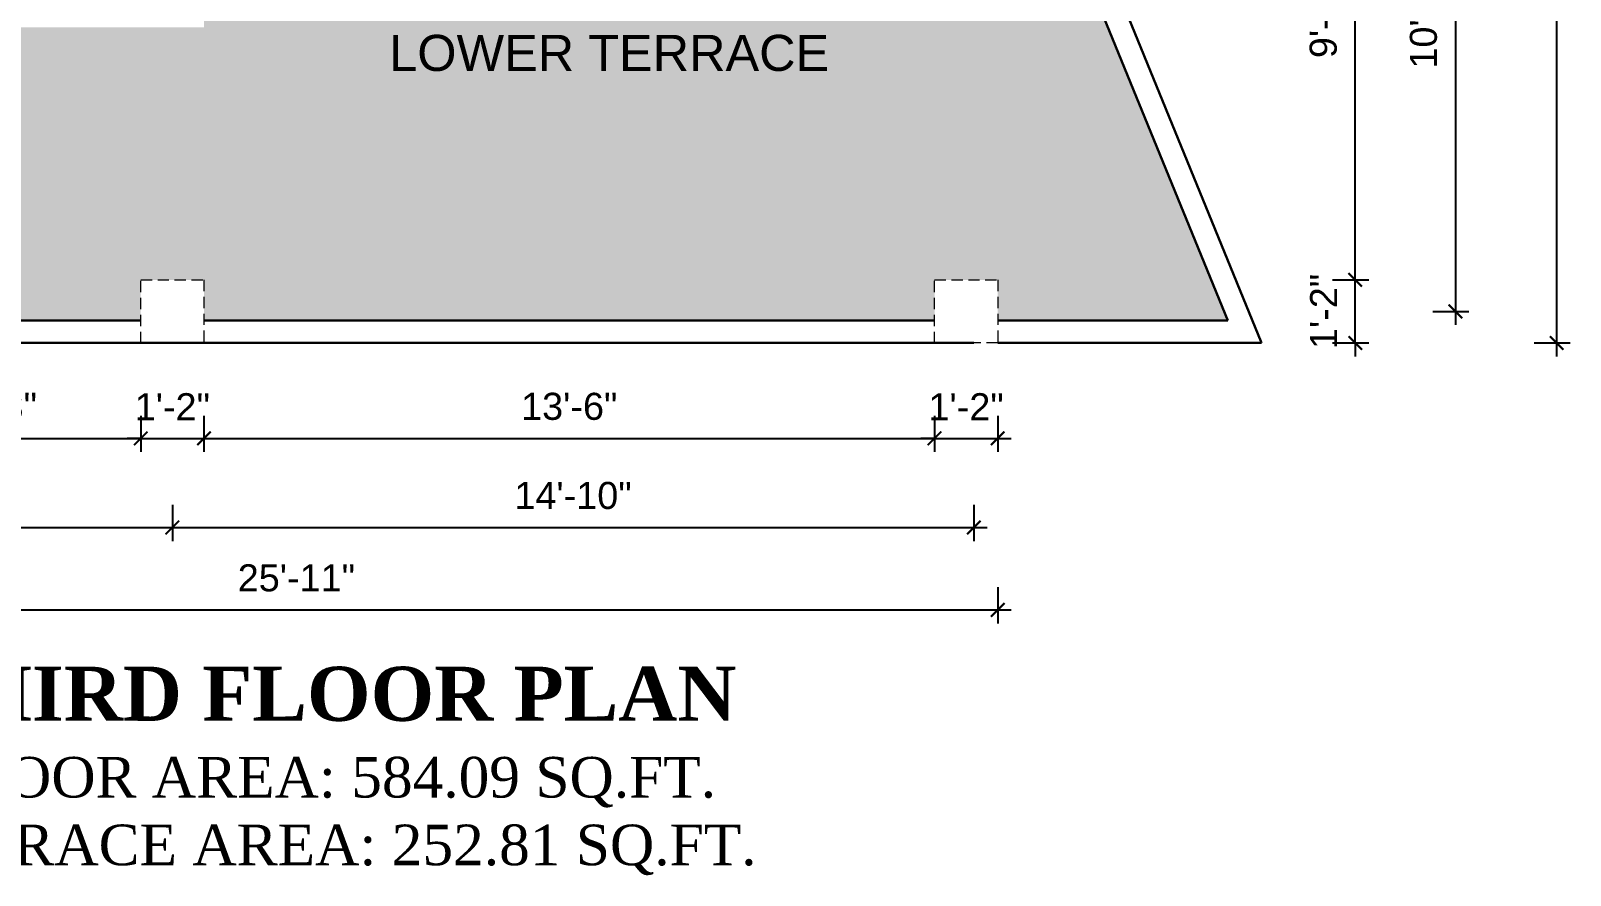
# Model space of a CAD drawing. Header units: inches. Extents: x 2681 to 17714, y 9074 to 11852.
# Drawn here: x 4344 to 4685, y 10608.5 to 10795.7 of the extents above; entities that cross this region are included whole.
import ezdxf

# ---------------------------------------------------------------- set-up
doc = ezdxf.new("R2010")
doc.units = ezdxf.units.IN
doc.header["$MEASUREMENT"] = 0
doc.linetypes.add('HIDDEN', pattern=[0.375, 0.25, -0.125])
for name, color, linetype, lineweight in [('hatch-.09', 8, 'Continuous', 9), ('Label', 7, 'Continuous', 13), ('ns_DIMS', 1, 'Continuous', 0), ('ns_TEXT', 7, 'Continuous', 13), ('WALL', 12, 'Continuous', 30)]:
    doc.layers.add(name, color=color, linetype=linetype, lineweight=lineweight)
doc.styles.add('arial 1000', font='arial.ttf')
doc.styles.add('dim', font='arial.ttf', dxfattribs={"height": 7})
doc.styles.get("Standard").update_dxf_attribs({"font": 'arial.ttf'})
doc.dimstyles.new("1-8'", dxfattribs={"dimtxt": 6, "dimasz": 3, "dimexe": 3, "dimexo": 6, "dimgap": 4, "dimtad": 1, "dimdec": 0, "dimzin": 0, "dimdsep": 46, "dimlunit": 4, "dimtxsty": 'arial 1000', "dimblk": 'ARCHTICK', "dimcen": 8, "dimdle": 3, "dimclrt": 7, "dimazin": 0, "dimtfac": 1, "dimtdec": 0, "dimtix": 1, "dimtmove": 2, "dimatfit": 3, "dimfxl": 5, "dimfxlon": 1, "dimarcsym": 0})

# ---------------------------------------------------------------- blocks, each defined once
blk = doc.blocks.new('_ArchTick')
at = {"color": 0, "const_width": 0.15}
blk.add_lwpolyline([(-0.5, -0.5), (0.5, 0.5)], dxfattribs=at)
blk = doc.blocks.new('*D468')
at = {"layer": 'Defpoints', "color": 0, "transparency": 16777216}
for p in [(4558.2, 10740.48), (4637.41, 10740.48), (4558.2, 10726.48)]:
    blk.add_point(p, dxfattribs=at)
at = {"layer": 'ns_DIMS', "color": 0, "lineweight": -2, "transparency": 16777216}
for p, q in [((4632.41, 10740.48), (4640.41, 10740.48)), ((4637.41, 10740.48), (4637.41, 10743.48)), ((4637.41, 10726.48), (4637.41, 10740.48)), ((4632.41, 10726.48), (4640.41, 10726.48)), ((4637.41, 10726.48), (4637.41, 10723.48))]:
    blk.add_line(p, q, dxfattribs=at)
at = {"layer": 'ns_DIMS', "color": 0, "lineweight": -2, "transparency": 16777216, "xscale": 3, "yscale": 3, "zscale": 3}
for p, rotation in [((4637.41, 10740.48), 270), ((4637.41, 10726.48), 90)]:
    blk.add_blockref('_ArchTick', p, dxfattribs=dict(at, rotation=rotation))
at = {"layer": 'ns_DIMS', "color": 7, "transparency": 16777216, "insert": (4630.4, 10733.48), "char_height": 6, "attachment_point": 5, "rotation": 90, "style": 'arial 1000'}
blk.add_mtext('1\'-2"', dxfattribs=at)
blk = doc.blocks.new('*D477')
at = {"layer": 'Defpoints', "color": 0, "transparency": 16777216}
for p in [(4558.2, 10862.48), (4558.2, 10733.48), (4659.61, 10733.48)]:
    blk.add_point(p, dxfattribs=at)
at = {"layer": 'ns_DIMS', "color": 0, "lineweight": -2, "transparency": 16777216}
for p, q in [((4659.61, 10865.48), (4659.61, 10730.48)), ((4654.61, 10862.48), (4662.61, 10862.48)), ((4654.61, 10733.48), (4662.61, 10733.48))]:
    blk.add_line(p, q, dxfattribs=at)
at = {"layer": 'ns_DIMS', "color": 0, "lineweight": -2, "transparency": 16777216, "xscale": 3, "yscale": 3, "zscale": 3}
for p, rotation in [((4659.61, 10862.48), 90), ((4659.61, 10733.48), 270)]:
    blk.add_blockref('_ArchTick', p, dxfattribs=dict(at, rotation=rotation))
at = {"layer": 'ns_DIMS', "color": 7, "transparency": 16777216, "insert": (4652.55, 10797.98), "char_height": 6, "attachment_point": 5, "rotation": 90, "style": 'arial 1000'}
blk.add_mtext('10\'-9"', dxfattribs=at)
blk = doc.blocks.new('*D395')
at = {"layer": 'Defpoints', "color": 0, "transparency": 16777216}
for p in [(4449.6, 11135.12), (4682.04, 11135.12), (4558.2, 10726.48)]:
    blk.add_point(p, dxfattribs=at)
at = {"layer": 'ns_DIMS', "color": 0, "lineweight": -2, "transparency": 16777216}
for p, q in [((4682.04, 10723.48), (4682.04, 11138.12)), ((4677.04, 11135.12), (4685.04, 11135.12)), ((4677.04, 10726.48), (4685.04, 10726.48))]:
    blk.add_line(p, q, dxfattribs=at)
at = {"layer": 'ns_DIMS', "color": 0, "lineweight": -2, "transparency": 16777216, "xscale": 3, "yscale": 3, "zscale": 3}
for p, rotation in [((4682.04, 11135.12), 90), ((4682.04, 10726.48), 270)]:
    blk.add_blockref('_ArchTick', p, dxfattribs=dict(at, rotation=rotation))
at = {"layer": 'ns_DIMS', "color": 7, "transparency": 16777216, "insert": (4674.97, 10930.8), "char_height": 6, "attachment_point": 5, "rotation": 90, "style": 'arial 1000'}
blk.add_mtext('34\'-1"', dxfattribs=at)
blk = doc.blocks.new('*D406')
at = {"layer": 'Defpoints', "color": 0, "transparency": 16777216}
for p in [(4305.67, 10726.48), (4368.34, 10726.48), (4368.34, 10705.34)]:
    blk.add_point(p, dxfattribs=at)
at = {"layer": 'ns_DIMS', "color": 0, "lineweight": -2, "transparency": 16777216}
for p, q in [((4305.67, 10710.34), (4305.67, 10702.34)), ((4368.34, 10710.34), (4368.34, 10702.34)), ((4302.67, 10705.34), (4371.34, 10705.34))]:
    blk.add_line(p, q, dxfattribs=at)
at = {"layer": 'ns_DIMS', "color": 0, "lineweight": -2, "transparency": 16777216, "xscale": 3, "yscale": 3, "zscale": 3, "rotation": 180}
blk.add_blockref('_ArchTick', (4305.67, 10705.34), dxfattribs=at)
at = {"layer": 'ns_DIMS', "color": 0, "lineweight": -2, "transparency": 16777216, "xscale": 3, "yscale": 3, "zscale": 3}
blk.add_blockref('_ArchTick', (4368.34, 10705.34), dxfattribs=at)
at = {"layer": 'ns_DIMS', "color": 7, "transparency": 16777216, "insert": (4337.01, 10712.4), "char_height": 6, "attachment_point": 5, "style": 'arial 1000'}
blk.add_mtext('5\'-3"', dxfattribs=at)
blk = doc.blocks.new('*D407')
at = {"layer": 'Defpoints', "color": 0, "transparency": 16777216}
for p in [(4368.34, 10726.48), (4382.34, 10726.48), (4382.34, 10705.34)]:
    blk.add_point(p, dxfattribs=at)
at = {"layer": 'ns_DIMS', "color": 0, "lineweight": -2, "transparency": 16777216}
for p, q in [((4368.34, 10710.34), (4368.34, 10702.34)), ((4382.34, 10710.34), (4382.34, 10702.34)), ((4368.34, 10705.34), (4365.34, 10705.34)), ((4368.34, 10705.34), (4382.34, 10705.34)), ((4382.34, 10705.34), (4385.34, 10705.34))]:
    blk.add_line(p, q, dxfattribs=at)
at = {"layer": 'ns_DIMS', "color": 0, "lineweight": -2, "transparency": 16777216, "xscale": 3, "yscale": 3, "zscale": 3}
blk.add_blockref('_ArchTick', (4368.34, 10705.34), dxfattribs=at)
at = {"layer": 'ns_DIMS', "color": 0, "lineweight": -2, "transparency": 16777216, "xscale": 3, "yscale": 3, "zscale": 3, "rotation": 180}
blk.add_blockref('_ArchTick', (4382.34, 10705.34), dxfattribs=at)
at = {"layer": 'ns_DIMS', "color": 7, "transparency": 16777216, "insert": (4375.34, 10712.35), "char_height": 6, "attachment_point": 5, "style": 'arial 1000'}
blk.add_mtext('1\'-2"', dxfattribs=at)
blk = doc.blocks.new('*D408')
at = {"layer": 'Defpoints', "color": 0, "transparency": 16777216}
for p in [(4382.34, 10726.48), (4544.2, 10726.48), (4544.2, 10705.34)]:
    blk.add_point(p, dxfattribs=at)
at = {"layer": 'ns_DIMS', "color": 0, "lineweight": -2, "transparency": 16777216}
for p, q in [((4382.34, 10710.34), (4382.34, 10702.34)), ((4544.2, 10710.34), (4544.2, 10702.34)), ((4379.34, 10705.34), (4547.2, 10705.34))]:
    blk.add_line(p, q, dxfattribs=at)
at = {"layer": 'ns_DIMS', "color": 0, "lineweight": -2, "transparency": 16777216, "xscale": 3, "yscale": 3, "zscale": 3, "rotation": 180}
blk.add_blockref('_ArchTick', (4382.34, 10705.34), dxfattribs=at)
at = {"layer": 'ns_DIMS', "color": 0, "lineweight": -2, "transparency": 16777216, "xscale": 3, "yscale": 3, "zscale": 3}
blk.add_blockref('_ArchTick', (4544.2, 10705.34), dxfattribs=at)
at = {"layer": 'ns_DIMS', "color": 7, "transparency": 16777216, "insert": (4463.27, 10712.4), "char_height": 6, "attachment_point": 5, "style": 'arial 1000'}
blk.add_mtext('13\'-6"', dxfattribs=at)
blk = doc.blocks.new('*D409')
at = {"layer": 'Defpoints', "color": 0, "transparency": 16777216}
for p in [(4544.2, 10726.48), (4558.2, 10726.48), (4558.2, 10705.34)]:
    blk.add_point(p, dxfattribs=at)
at = {"layer": 'ns_DIMS', "color": 0, "lineweight": -2, "transparency": 16777216}
for p, q in [((4544.2, 10710.34), (4544.2, 10702.34)), ((4558.2, 10710.34), (4558.2, 10702.34)), ((4544.2, 10705.34), (4541.2, 10705.34)), ((4544.2, 10705.34), (4558.2, 10705.34)), ((4558.2, 10705.34), (4561.2, 10705.34))]:
    blk.add_line(p, q, dxfattribs=at)
at = {"layer": 'ns_DIMS', "color": 0, "lineweight": -2, "transparency": 16777216, "xscale": 3, "yscale": 3, "zscale": 3}
blk.add_blockref('_ArchTick', (4544.2, 10705.34), dxfattribs=at)
at = {"layer": 'ns_DIMS', "color": 0, "lineweight": -2, "transparency": 16777216, "xscale": 3, "yscale": 3, "zscale": 3, "rotation": 180}
blk.add_blockref('_ArchTick', (4558.2, 10705.34), dxfattribs=at)
at = {"layer": 'ns_DIMS', "color": 7, "transparency": 16777216, "insert": (4551.2, 10712.35), "char_height": 6, "attachment_point": 5, "style": 'arial 1000'}
blk.add_mtext('1\'-2"', dxfattribs=at)
blk = doc.blocks.new('*D410')
at = {"layer": 'Defpoints', "color": 0, "transparency": 16777216}
for p in [(4254.43, 10726.48), (4375.34, 10726.48), (4375.34, 10685.58)]:
    blk.add_point(p, dxfattribs=at)
at = {"layer": 'ns_DIMS', "color": 0, "lineweight": -2, "transparency": 16777216}
for p, q in [((4254.43, 10690.58), (4254.43, 10682.58)), ((4375.34, 10690.58), (4375.34, 10682.58)), ((4251.43, 10685.58), (4378.34, 10685.58))]:
    blk.add_line(p, q, dxfattribs=at)
at = {"layer": 'ns_DIMS', "color": 0, "lineweight": -2, "transparency": 16777216, "xscale": 3, "yscale": 3, "zscale": 3, "rotation": 180}
blk.add_blockref('_ArchTick', (4254.43, 10685.58), dxfattribs=at)
at = {"layer": 'ns_DIMS', "color": 0, "lineweight": -2, "transparency": 16777216, "xscale": 3, "yscale": 3, "zscale": 3}
blk.add_blockref('_ArchTick', (4375.34, 10685.58), dxfattribs=at)
at = {"layer": 'ns_DIMS', "color": 7, "transparency": 16777216, "insert": (4314.89, 10692.64), "char_height": 6, "attachment_point": 5, "style": 'arial 1000'}
blk.add_mtext('10\'-1"', dxfattribs=at)
blk = doc.blocks.new('*D411')
at = {"layer": 'Defpoints', "color": 0, "transparency": 16777216}
for p in [(4375.34, 10726.48), (4552.89, 10726.48), (4552.89, 10685.58)]:
    blk.add_point(p, dxfattribs=at)
at = {"layer": 'ns_DIMS', "color": 0, "lineweight": -2, "transparency": 16777216}
for p, q in [((4375.34, 10690.58), (4375.34, 10682.58)), ((4552.89, 10690.58), (4552.89, 10682.58)), ((4372.34, 10685.58), (4555.89, 10685.58))]:
    blk.add_line(p, q, dxfattribs=at)
at = {"layer": 'ns_DIMS', "color": 0, "lineweight": -2, "transparency": 16777216, "xscale": 3, "yscale": 3, "zscale": 3, "rotation": 180}
blk.add_blockref('_ArchTick', (4375.34, 10685.58), dxfattribs=at)
at = {"layer": 'ns_DIMS', "color": 0, "lineweight": -2, "transparency": 16777216, "xscale": 3, "yscale": 3, "zscale": 3}
blk.add_blockref('_ArchTick', (4552.89, 10685.58), dxfattribs=at)
at = {"layer": 'ns_DIMS', "color": 7, "transparency": 16777216, "insert": (4464.11, 10692.64), "char_height": 6, "attachment_point": 5, "style": 'arial 1000'}
blk.add_mtext('14\'-10"', dxfattribs=at)
blk = doc.blocks.new('*D412')
at = {"layer": 'Defpoints', "color": 0, "transparency": 16777216}
for p in [(4247.43, 10726.48), (4558.2, 10726.48), (4558.2, 10667.32)]:
    blk.add_point(p, dxfattribs=at)
at = {"layer": 'ns_DIMS', "color": 0, "lineweight": -2, "transparency": 16777216}
for p, q in [((4247.43, 10672.32), (4247.43, 10664.32)), ((4558.2, 10672.32), (4558.2, 10664.32)), ((4244.43, 10667.32), (4561.2, 10667.32))]:
    blk.add_line(p, q, dxfattribs=at)
at = {"layer": 'ns_DIMS', "color": 0, "lineweight": -2, "transparency": 16777216, "xscale": 3, "yscale": 3, "zscale": 3, "rotation": 180}
blk.add_blockref('_ArchTick', (4247.43, 10667.32), dxfattribs=at)
at = {"layer": 'ns_DIMS', "color": 0, "lineweight": -2, "transparency": 16777216, "xscale": 3, "yscale": 3, "zscale": 3}
blk.add_blockref('_ArchTick', (4558.2, 10667.32), dxfattribs=at)
at = {"layer": 'ns_DIMS', "color": 7, "transparency": 16777216, "insert": (4402.82, 10674.38), "char_height": 6, "attachment_point": 5, "style": 'arial 1000'}
blk.add_mtext('25\'-11"', dxfattribs=at)
blk = doc.blocks.new('*D478')
at = {"layer": 'Defpoints', "color": 0, "transparency": 16777216}
for p in [(4558.2, 10855.48), (4637.41, 10855.48), (4558.2, 10740.48)]:
    blk.add_point(p, dxfattribs=at)
at = {"layer": 'ns_DIMS', "color": 0, "lineweight": -2, "transparency": 16777216}
for p, q in [((4637.41, 10737.48), (4637.41, 10858.48)), ((4632.41, 10855.48), (4640.41, 10855.48)), ((4632.41, 10740.48), (4640.41, 10740.48))]:
    blk.add_line(p, q, dxfattribs=at)
at = {"layer": 'ns_DIMS', "color": 0, "lineweight": -2, "transparency": 16777216, "xscale": 3, "yscale": 3, "zscale": 3}
for p, rotation in [((4637.41, 10855.48), 90), ((4637.41, 10740.48), 270)]:
    blk.add_blockref('_ArchTick', p, dxfattribs=dict(at, rotation=rotation))
at = {"layer": 'ns_DIMS', "color": 7, "transparency": 16777216, "insert": (4630.35, 10797.98), "char_height": 6, "attachment_point": 5, "rotation": 90, "style": 'arial 1000'}
blk.add_mtext('9\'-7"', dxfattribs=at)

msp = doc.modelspace()

# ---------------------------------------------------------------- hatches: boundary and pattern name
at = {"layer": 'hatch-.09'}
h = msp.add_hatch(dxfattribs=at)
h.set_pattern_fill('ANGLE', color=256, scale=15)
h.set_pattern_definition([(0, (144, 5929.123), (0, 4.125), [3, -1.125]), (90, (144, 5929.123), (-4.125, 3e-16), [3, -1.125])])
h.paths.add_polyline_path([(4558.2, 10856.26), (4558.2, 10855.48), (4544.2, 10855.48), (4418.34, 10855.62), (4418.34, 10857.21), (4417.54, 10857.21, -0.415432), (4383.18, 10822.67), (4382.34, 10822.67), (4382.34, 10796.48), (4310.67, 10796.48), (4310.67, 10731.48), (4368.34, 10731.48), (4368.34, 10740.48), (4382.34, 10740.48), (4382.34, 10731.48), (4544.2, 10731.48), (4544.2, 10740.48), (4558.2, 10740.48), (4558.2, 10731.48), (4609.21, 10731.48)])
h.paths.add_polyline_path([(4421.28, 10782.28), (4522.77, 10782.28), (4522.77, 10798.77), (4421.28, 10798.77)], flags=24)

# ---------------------------------------------------------------- linework, layer by layer
at = {"layer": 'ns_DIMS', "linetype": 'HIDDEN', "ltscale": 10}
for points in [[(4368.34, 10740.48), (4382.34, 10740.48), (4382.34, 10726.48), (4368.34, 10726.48)], [(4544.2, 10740.48), (4558.2, 10740.48), (4558.2, 10726.48), (4544.2, 10726.48)]]:
    msp.add_lwpolyline(points, close=True, dxfattribs=at)
at = {"layer": 'WALL'}
for p, q in [((4558.2, 10869.48), (4616.66, 10726.48)), ((4558.2, 10856.26), (4609.21, 10731.48)), ((4310.67, 10731.48), (4368.34, 10731.48)), ((4382.34, 10731.48), (4544.2, 10731.48)), ((4609.21, 10731.48), (4558.2, 10731.48)), ((4247.43, 10726.48), (4552.89, 10726.48)), ((4616.66, 10726.48), (4558.2, 10726.48))]:
    msp.add_line(p, q, dxfattribs=at)

# ---------------------------------------------------------------- texts
at = {"layer": 'Label', "color": 5, "linetype": 'ByBlock', "insert": (4472.13, 10794.79), "char_height": 8, "width": 128.1585, "attachment_point": 2, "style": 'dim'}
msp.add_mtext('LOWER TERRACE', dxfattribs=at)
at = {"layer": 'ns_TEXT', "insert": (4218.79, 10654.73), "char_height": 14.4, "attachment_point": 1}
msp.add_mtext_dynamic_manual_height_columns('\\pi99.25741;{\\fTimes New Roman|b1|i0|c0|p18;\\H0.83333x;THIRD FLOOR PLAN\\fTimes New Roman|b0|i0|c0|p18;\\H1.2x;\\P\\pi104.04778;\\H0.625x;FLOOR AREA: 584.09 SQ.FT.\\P\\pi95.65451;TERRACE AREA: 252.81 SQ.FT.}', width=376.0257, gutter_width=72, heights=[72.58], dxfattribs=at)

# ---------------------------------------------------------------- dimensions: what is measured, and where the dimension line sits
at = {"layer": 'ns_DIMS'}
for base, p1, p2, picture, middle in [((4682.04, 11135.12), (4558.2, 10726.48), (4449.6, 11135.12), '*D395', (4674.97, 10930.8)), ((4659.61, 10733.48), (4558.2, 10862.48), (4558.2, 10733.48), '*D477', (4652.55, 10797.98)), ((4637.41, 10855.48), (4558.2, 10740.48), (4558.2, 10855.48), '*D478', (4630.35, 10797.98)), ((4637.41, 10740.48), (4558.2, 10726.48), (4558.2, 10740.48), '*D468', (4630.4, 10733.48))]:
    dim = msp.add_linear_dim(base=base, p1=p1, p2=p2, angle=90, dimstyle="1-8'", dxfattribs=at)
    dim.commit()
    dim.dimension.update_dxf_attribs({"geometry": picture, "text_midpoint": middle})
for base, p1, p2, picture, middle in [((4558.2, 10667.32), (4247.43, 10726.48), (4558.2, 10726.48), '*D412', (4402.82, 10674.38)), ((4375.34, 10685.58), (4254.43, 10726.48), (4375.34, 10726.48), '*D410', (4314.89, 10692.64)), ((4368.34, 10705.34), (4305.67, 10726.48), (4368.34, 10726.48), '*D406', (4337.01, 10712.4)), ((4382.34, 10705.34), (4368.34, 10726.48), (4382.34, 10726.48), '*D407', (4375.34, 10712.35)), ((4552.89, 10685.58), (4375.34, 10726.48), (4552.89, 10726.48), '*D411', (4464.11, 10692.64)), ((4544.2, 10705.34), (4382.34, 10726.48), (4544.2, 10726.48), '*D408', (4463.27, 10712.4)), ((4558.2, 10705.34), (4544.2, 10726.48), (4558.2, 10726.48), '*D409', (4551.2, 10712.35))]:
    dim = msp.add_linear_dim(base=base, p1=p1, p2=p2, dimstyle="1-8'", dxfattribs=at)
    dim.commit()
    dim.dimension.update_dxf_attribs({"geometry": picture, "text_midpoint": middle})

doc.saveas('drawing.dxf')
